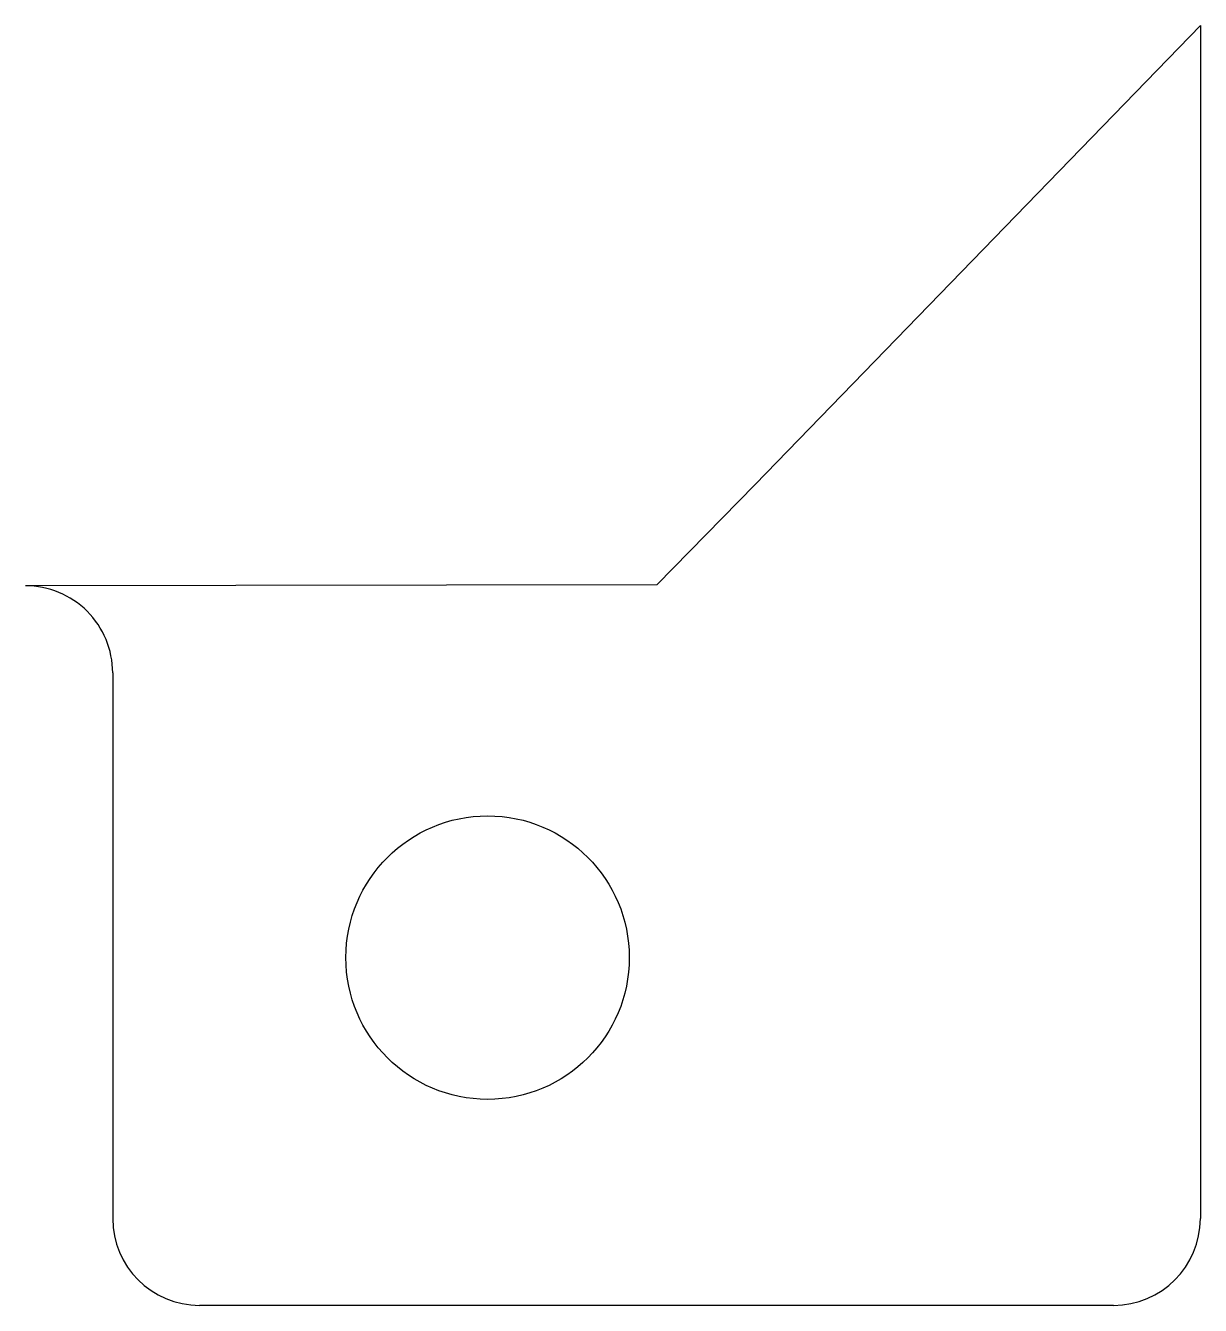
# Model space of a CAD drawing. Header units: inches. Extents: x 120.486 to 121.33, y 43.8 to 44.72.
import ezdxf

# ---------------------------------------------------------------- set-up
doc = ezdxf.new("R2010")
doc.units = ezdxf.units.IN
doc.header["$MEASUREMENT"] = 0

msp = doc.modelspace()

# ---------------------------------------------------------------- linework, layer by layer
at = {"color": 1, "linetype": 'Continuous', "lineweight": 25}
for p, q in [((121.33036, 44.71987), (121.01018, 44.38992)), ((121.33036, 44.71987), (121.33036, 43.86243)), ((121.01018, 44.38992), (120.9396, 44.31797)), ((120.9396, 44.31797), (120.48569, 44.31715)), ((120.54831, 44.25465), (120.54831, 43.86243)), ((121.26786, 43.79993), (120.61081, 43.79993))]:
    msp.add_line(p, q, dxfattribs=at)
msp.add_circle((120.81786, 44.04993), 0.10188, dxfattribs=at)
for centre, start, end in [((120.48581, 44.25465), 0, 90.10402), ((120.61081, 43.86243), 180, 270), ((121.26786, 43.86243), 270, 0)]:
    msp.add_arc(centre, 0.0625, start, end, dxfattribs=at)

doc.saveas('drawing.dxf')
